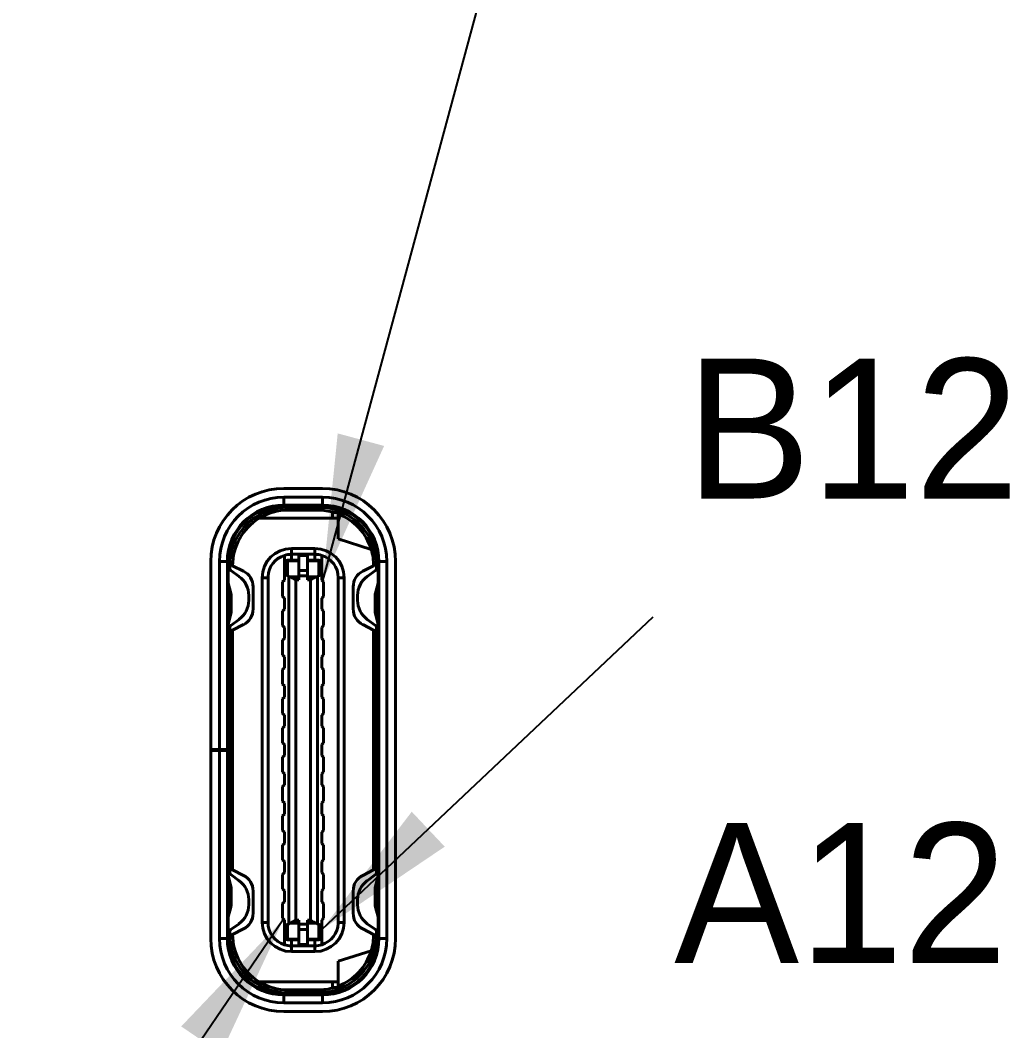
# Model space of a CAD drawing. Header units: millimetres. Extents: x 15 to 205, y 5 to 292.
# Drawn here: x 103.57 to 120.48, y 119.35 to 136.62 of the extents above; entities that cross this region are included whole.
import ezdxf

# ---------------------------------------------------------------- set-up
doc = ezdxf.new("R2010")
doc.units = ezdxf.units.MM
doc.layers.add('Annotations', color=7, linetype='Continuous')
doc.layers.add('Geometries', color=7, linetype='Continuous')
doc.dimstyles.new('ISO-25', dxfattribs={"dimtxt": 2.5, "dimasz": 2.5, "dimexe": 1.25, "dimexo": 0.625, "dimtad": 1, "dimtxsty": 'Standard', "dimcen": 2.5, "dimadec": 0, "dimazin": 0, "dimtfac": 1, "dimtmove": 0, "dimatfit": 3, "dimfxl": 1, "dimarcsym": 0})

msp = doc.modelspace()

# ---------------------------------------------------------------- linework, layer by layer
at = {"layer": 'Geometries', "linetype": 'Continuous', "lineweight": 40}
for p, q in [((108.737, 128.62), (108.077, 128.62)), ((108.077, 128.47), (108.737, 128.47)), ((108.077, 128.335), (108.077, 128.47)), ((108.077, 128.335), (108.077, 128.32)), ((108.077, 128.335), (108.737, 128.335)), ((108.077, 128.32), (108.257, 128.32)), ((108.257, 128.32), (108.557, 128.32)), ((108.257, 128.3), (108.257, 128.32)), ((108.557, 128.32), (108.557, 128.3)), ((108.557, 128.32), (108.737, 128.32)), ((108.737, 128.335), (108.737, 128.47)), ((108.737, 128.32), (108.737, 128.335)), ((108.257, 128.3), (108.152, 128.3)), ((108.152, 128.25), (108.152, 128.3)), ((108.662, 128.25), (108.152, 128.25)), ((108.557, 128.3), (108.257, 128.3)), ((108.662, 128.3), (108.557, 128.3)), ((108.662, 128.25), (108.662, 128.3)), ((108.907, 128.21), (108.935, 128.21)), ((108.907, 128.11), (108.907, 128.21)), ((108.935, 128.21), (109.007, 128.21)), ((109.007, 128.185), (109.007, 128.21)), ((109.007, 128.11), (109.007, 128.185)), ((107.656, 128.11), (107.566, 128.11)), ((108.907, 128.11), (107.656, 128.11)), ((109.007, 128.11), (108.907, 128.11)), ((109.007, 127.76), (109.007, 128.11)), ((109.007, 127.76), (109.57, 127.579)), ((108.087, 127.37), (108.087, 127.476)), ((108.607, 127.595), (108.207, 127.595)), ((108.207, 127.495), (108.207, 127.595)), ((108.332, 127.495), (108.207, 127.495)), ((108.207, 127.395), (108.207, 127.495)), ((108.332, 127.473), (108.332, 127.495)), ((108.332, 127.495), (108.482, 127.495)), ((108.332, 127.473), (108.332, 127.395)), ((108.332, 127.473), (108.482, 127.473)), ((108.482, 127.473), (108.482, 127.495)), ((108.607, 127.495), (108.482, 127.495)), ((108.482, 127.473), (108.482, 127.395)), ((108.607, 127.495), (108.607, 127.595)), ((108.607, 127.395), (108.607, 127.495)), ((108.727, 127.476), (108.727, 127.37)), ((109.628, 127.561), (109.57, 127.579)), ((106.827, 127.37), (106.827, 124.16)), ((106.977, 124.16), (106.977, 127.37)), ((107.113, 127.37), (106.977, 127.37)), ((107.127, 127.37), (107.113, 127.37)), ((107.113, 124.16), (107.113, 127.37)), ((107.127, 127.37), (107.127, 127.301)), ((107.127, 127.301), (107.127, 127)), ((107.152, 127.3), (107.137, 127.3)), ((107.137, 127.258), (107.137, 127.3)), ((107.152, 127.325), (107.202, 127.3)), ((107.152, 127.235), (107.152, 127.3)), ((107.202, 127.3), (107.386, 127.208)), ((108.087, 127.37), (108.087, 127.345)), ((108.087, 127.345), (108.087, 127.335)), ((108.087, 127.101), (108.087, 127.335)), ((108.137, 127.395), (108.137, 127.382)), ((108.137, 127.395), (108.207, 127.395)), ((108.137, 127.13), (108.137, 127.382)), ((108.137, 127.382), (108.332, 127.382)), ((108.207, 127.395), (108.332, 127.395)), ((108.332, 127.395), (108.332, 127.382)), ((108.332, 127.382), (108.332, 127.22)), ((108.482, 127.395), (108.607, 127.395)), ((108.482, 127.395), (108.482, 127.382)), ((108.482, 127.382), (108.482, 127.22)), ((108.482, 127.382), (108.677, 127.382)), ((108.607, 127.395), (108.677, 127.395)), ((108.677, 127.395), (108.677, 127.382)), ((108.677, 127.382), (108.677, 127.13)), ((108.727, 127.345), (108.727, 127.37)), ((108.727, 127.345), (108.727, 127.335)), ((108.727, 127.335), (108.727, 127.101)), ((109.428, 127.208), (109.612, 127.3)), ((109.612, 127.3), (109.662, 127.325)), ((109.677, 127.3), (109.662, 127.3)), ((109.662, 127.235), (109.662, 127.3)), ((109.677, 127.258), (109.677, 127.3)), ((109.687, 127.37), (109.702, 127.37)), ((109.687, 127.301), (109.687, 127.37)), ((109.687, 127), (109.687, 127.301)), ((109.702, 120.93), (109.702, 127.37)), ((109.702, 127.37), (109.837, 127.37)), ((109.837, 127.37), (109.837, 120.93)), ((109.987, 120.93), (109.987, 127.37)), ((107.311, 127.117), (107.169, 127.22)), ((108.137, 127.13), (108.162, 127.117)), ((108.162, 121.182), (108.162, 127.117)), ((108.189, 127.107), (108.332, 127.107)), ((108.332, 127.127), (108.332, 127.22)), ((108.332, 127.22), (108.482, 127.22)), ((108.332, 127.107), (108.332, 127.127)), ((108.332, 127.127), (108.482, 127.127)), ((108.332, 127.06), (108.332, 127.107)), ((108.482, 127.127), (108.482, 127.22)), ((108.482, 127.107), (108.482, 127.127)), ((108.482, 127.06), (108.482, 127.107)), ((108.482, 127.107), (108.625, 127.107)), ((108.652, 127.117), (108.677, 127.13)), ((108.652, 127.117), (108.652, 121.182)), ((109.503, 127.117), (109.646, 127.22)), ((107.127, 127), (107.127, 126.3)), ((107.127, 127), (107.169, 126.832)), ((107.552, 126.939), (107.552, 126.56)), ((107.707, 127.095), (107.707, 121.205)), ((107.807, 127.095), (107.707, 127.095)), ((107.807, 121.205), (107.807, 127.095)), ((108.057, 127.025), (108.087, 127.055)), ((108.057, 127.025), (108.057, 126.775)), ((108.087, 127.055), (108.087, 127.101)), ((108.282, 121.24), (108.282, 127.06)), ((108.282, 127.06), (108.332, 127.06)), ((108.482, 127.06), (108.532, 127.06)), ((108.532, 127.06), (108.532, 121.24)), ((108.727, 127.101), (108.727, 127.055)), ((108.757, 127.025), (108.727, 127.055)), ((108.757, 127.025), (108.757, 126.865)), ((109.007, 127.095), (109.107, 127.095)), ((109.007, 121.205), (109.007, 127.095)), ((109.107, 121.205), (109.107, 127.095)), ((109.262, 126.56), (109.262, 126.939)), ((109.687, 127), (109.645, 126.832)), ((109.687, 126.3), (109.687, 127)), ((107.177, 126.801), (107.169, 126.832)), ((107.177, 126.801), (107.177, 126.8)), ((107.177, 126.5), (107.177, 126.8)), ((107.477, 126.793), (107.477, 126.707)), ((108.087, 126.745), (108.057, 126.775)), ((108.727, 126.745), (108.757, 126.775)), ((108.757, 126.775), (108.757, 126.865)), ((109.337, 126.793), (109.337, 126.707)), ((109.638, 126.801), (109.637, 126.8)), ((109.637, 126.5), (109.637, 126.8)), ((109.645, 126.832), (109.638, 126.801)), ((108.087, 126.555), (108.087, 126.745)), ((108.727, 126.745), (108.727, 126.555)), ((107.127, 126.3), (107.177, 126.5)), ((108.057, 126.525), (108.087, 126.555)), ((108.057, 126.525), (108.057, 126.435)), ((108.057, 126.435), (108.057, 126.275)), ((108.757, 126.525), (108.727, 126.555)), ((108.757, 126.525), (108.757, 126.365)), ((109.687, 126.3), (109.637, 126.5)), ((107.127, 126.3), (107.127, 126.199)), ((107.152, 126.175), (107.152, 126.265)), ((107.311, 126.382), (107.169, 126.28)), ((107.386, 126.292), (107.202, 126.2)), ((108.087, 126.245), (108.057, 126.275)), ((108.087, 126.055), (108.087, 126.245)), ((108.727, 126.245), (108.757, 126.275)), ((108.727, 126.245), (108.727, 126.055)), ((108.757, 126.365), (108.757, 126.275)), ((109.612, 126.2), (109.428, 126.292)), ((109.503, 126.382), (109.646, 126.28)), ((109.662, 126.175), (109.662, 126.265)), ((109.687, 126.199), (109.687, 126.3)), ((107.127, 126.199), (107.127, 125.905)), ((107.202, 126.2), (107.152, 126.175)), ((107.152, 126.175), (107.152, 125.835)), ((107.202, 126.2), (107.202, 122.1)), ((109.612, 122.1), (109.612, 126.2)), ((109.612, 126.2), (109.662, 126.175)), ((109.662, 125.835), (109.662, 126.175)), ((109.687, 125.905), (109.687, 126.199)), ((107.127, 125.905), (107.127, 125.278)), ((108.057, 126.025), (108.087, 126.055)), ((108.057, 126.025), (108.057, 125.775)), ((108.757, 126.025), (108.727, 126.055)), ((108.757, 126.025), (108.757, 125.865)), ((109.687, 125.278), (109.687, 125.905)), ((107.152, 125.835), (107.141, 125.855)), ((107.152, 125.835), (107.152, 125.235)), ((108.087, 125.745), (108.057, 125.775)), ((108.087, 125.555), (108.087, 125.745)), ((108.727, 125.745), (108.757, 125.775)), ((108.727, 125.745), (108.727, 125.555)), ((108.757, 125.865), (108.757, 125.775)), ((109.662, 125.835), (109.674, 125.855)), ((109.662, 125.235), (109.662, 125.835)), ((108.057, 125.525), (108.087, 125.555)), ((108.757, 125.525), (108.727, 125.555)), ((108.057, 125.525), (108.057, 125.275)), ((108.757, 125.525), (108.757, 125.365)), ((107.127, 125.278), (107.152, 125.235)), ((107.127, 125.278), (107.127, 124.16)), ((107.152, 125.235), (107.152, 123.065)), ((108.087, 125.245), (108.057, 125.275)), ((108.087, 125.055), (108.087, 125.245)), ((108.727, 125.245), (108.757, 125.275)), ((108.727, 125.245), (108.727, 125.055)), ((108.757, 125.365), (108.757, 125.275)), ((109.687, 125.278), (109.662, 125.235)), ((109.662, 123.065), (109.662, 125.235)), ((109.687, 123.022), (109.687, 125.278)), ((108.057, 125.025), (108.087, 125.055)), ((108.757, 125.025), (108.727, 125.055)), ((108.057, 125.025), (108.057, 124.775)), ((108.757, 125.025), (108.757, 124.865)), ((108.757, 124.865), (108.757, 124.775)), ((108.087, 124.745), (108.057, 124.775)), ((108.087, 124.555), (108.087, 124.745)), ((108.727, 124.745), (108.757, 124.775)), ((108.727, 124.745), (108.727, 124.555)), ((108.057, 124.525), (108.087, 124.555)), ((108.057, 124.525), (108.057, 124.275)), ((108.757, 124.525), (108.727, 124.555)), ((108.757, 124.525), (108.757, 124.365)), ((108.757, 124.365), (108.757, 124.275)), ((108.087, 124.245), (108.057, 124.275)), ((108.087, 124.055), (108.087, 124.245)), ((108.727, 124.245), (108.757, 124.275)), ((108.727, 124.245), (108.727, 124.055)), ((106.827, 124.16), (106.827, 124.14)), ((106.827, 124.16), (106.977, 124.16)), ((106.827, 124.14), (106.977, 124.14)), ((106.827, 120.93), (106.827, 124.14)), ((106.977, 124.16), (107.113, 124.16)), ((107.113, 124.14), (106.977, 124.14)), ((106.977, 124.14), (106.977, 120.93)), ((107.113, 124.16), (107.127, 124.16)), ((107.113, 124.14), (107.127, 124.14)), ((107.113, 124.14), (107.113, 120.93)), ((107.127, 124.16), (107.127, 124.14)), ((107.127, 123.022), (107.127, 124.14)), ((108.057, 124.025), (108.087, 124.055)), ((108.057, 123.775), (108.057, 124.025)), ((108.757, 124.025), (108.727, 124.055)), ((108.757, 124.025), (108.757, 123.865)), ((108.757, 123.865), (108.757, 123.775)), ((108.087, 123.745), (108.057, 123.775)), ((108.087, 123.555), (108.087, 123.745)), ((108.727, 123.745), (108.757, 123.775)), ((108.727, 123.745), (108.727, 123.555)), ((108.057, 123.525), (108.087, 123.555)), ((108.057, 123.435), (108.057, 123.525)), ((108.757, 123.525), (108.727, 123.555)), ((108.757, 123.525), (108.757, 123.365)), ((108.057, 123.275), (108.057, 123.435)), ((108.757, 123.275), (108.757, 123.365)), ((108.087, 123.245), (108.057, 123.275)), ((108.087, 123.055), (108.087, 123.245)), ((108.727, 123.245), (108.757, 123.275)), ((108.727, 123.245), (108.727, 123.055)), ((107.127, 123.022), (107.152, 123.065)), ((107.127, 122.395), (107.127, 123.022)), ((107.152, 123.065), (107.152, 122.465)), ((108.057, 123.025), (108.087, 123.055)), ((108.057, 122.775), (108.057, 123.025)), ((108.757, 123.025), (108.727, 123.055)), ((108.757, 123.025), (108.757, 122.865)), ((109.687, 123.022), (109.662, 123.065)), ((109.662, 122.465), (109.662, 123.065)), ((109.687, 122.395), (109.687, 123.022)), ((108.757, 122.865), (108.757, 122.775)), ((108.057, 122.775), (108.087, 122.745)), ((108.087, 122.555), (108.087, 122.745)), ((108.727, 122.745), (108.757, 122.775)), ((108.727, 122.745), (108.727, 122.555)), ((107.152, 122.465), (107.141, 122.445)), ((107.152, 122.465), (107.152, 122.125)), ((108.057, 122.525), (108.087, 122.555)), ((108.057, 122.525), (108.057, 122.435)), ((108.757, 122.525), (108.727, 122.555)), ((108.757, 122.525), (108.757, 122.365)), ((109.662, 122.465), (109.674, 122.445)), ((109.662, 122.125), (109.662, 122.465)), ((107.127, 122.101), (107.127, 122.395)), ((108.057, 122.275), (108.057, 122.435)), ((108.057, 122.275), (108.087, 122.245)), ((108.727, 122.245), (108.757, 122.275)), ((108.757, 122.365), (108.757, 122.275)), ((109.687, 122.101), (109.687, 122.395)), ((107.127, 122), (107.127, 122.101)), ((107.152, 122.125), (107.152, 122.035)), ((107.202, 122.1), (107.152, 122.125)), ((107.202, 122.1), (107.386, 122.008)), ((108.087, 122.055), (108.087, 122.245)), ((108.727, 122.245), (108.727, 122.055)), ((109.612, 122.1), (109.428, 122.008)), ((109.612, 122.1), (109.662, 122.125)), ((109.662, 122.035), (109.662, 122.125)), ((109.687, 122), (109.687, 122.101)), ((107.127, 122), (107.177, 121.8)), ((107.127, 121.3), (107.127, 122)), ((107.311, 121.917), (107.169, 122.02)), ((108.057, 122.025), (108.087, 122.055)), ((108.057, 121.775), (108.057, 122.025)), ((108.757, 122.025), (108.727, 122.055)), ((108.757, 121.865), (108.757, 122.025)), ((109.503, 121.917), (109.646, 122.02)), ((109.687, 122), (109.637, 121.8)), ((109.687, 121.3), (109.687, 122)), ((107.177, 121.8), (107.177, 121.5)), ((108.087, 121.745), (108.057, 121.775)), ((108.727, 121.745), (108.757, 121.775)), ((108.757, 121.775), (108.757, 121.865)), ((109.637, 121.8), (109.637, 121.5)), ((107.477, 121.507), (107.477, 121.593)), ((107.552, 121.739), (107.552, 121.36)), ((108.087, 121.555), (108.087, 121.745)), ((108.727, 121.745), (108.727, 121.555)), ((109.262, 121.36), (109.262, 121.739)), ((109.337, 121.507), (109.337, 121.593)), ((107.127, 121.3), (107.169, 121.467)), ((107.169, 121.467), (107.177, 121.498)), ((107.177, 121.498), (107.177, 121.5)), ((108.087, 121.555), (108.057, 121.525)), ((108.057, 121.275), (108.057, 121.525)), ((108.757, 121.525), (108.727, 121.555)), ((108.757, 121.275), (108.757, 121.525)), ((109.638, 121.498), (109.637, 121.5)), ((109.638, 121.498), (109.645, 121.467)), ((109.687, 121.3), (109.645, 121.467)), ((107.127, 120.999), (107.127, 121.3)), ((108.057, 121.275), (108.087, 121.245)), ((108.087, 121.205), (108.087, 121.245)), ((108.282, 121.24), (108.332, 121.24)), ((108.332, 121.24), (108.332, 121.193)), ((108.482, 121.24), (108.532, 121.24)), ((108.482, 121.24), (108.482, 121.193)), ((108.727, 121.245), (108.757, 121.275)), ((108.727, 121.245), (108.727, 121.198)), ((109.687, 120.999), (109.687, 121.3)), ((107.152, 121), (107.152, 121.065)), ((107.311, 121.182), (107.169, 121.08)), ((107.386, 121.092), (107.202, 121)), ((107.807, 121.205), (107.707, 121.205)), ((108.087, 121.198), (108.087, 121.205)), ((108.087, 121.198), (108.087, 120.964)), ((108.137, 121.17), (108.162, 121.182)), ((108.137, 121.17), (108.137, 120.918)), ((108.189, 121.193), (108.332, 121.193)), ((108.332, 121.193), (108.332, 121.173)), ((108.332, 121.173), (108.332, 121.08)), ((108.332, 121.173), (108.482, 121.173)), ((108.332, 121.08), (108.482, 121.08)), ((108.332, 120.918), (108.332, 121.08)), ((108.482, 121.193), (108.482, 121.173)), ((108.482, 121.193), (108.625, 121.193)), ((108.482, 121.173), (108.482, 121.08)), ((108.482, 120.918), (108.482, 121.08)), ((108.652, 121.182), (108.677, 121.17)), ((108.677, 120.918), (108.677, 121.17)), ((108.727, 120.964), (108.727, 121.198)), ((109.107, 121.205), (109.007, 121.205)), ((109.612, 121), (109.428, 121.092)), ((109.503, 121.182), (109.646, 121.08)), ((109.662, 121), (109.662, 121.065)), ((107.113, 120.93), (106.977, 120.93)), ((107.127, 120.93), (107.113, 120.93)), ((107.127, 120.93), (107.127, 120.999)), ((107.137, 121), (107.137, 121.042)), ((107.137, 121), (107.152, 121)), ((107.152, 120.975), (107.202, 121)), ((108.087, 120.955), (108.087, 120.964)), ((108.087, 120.93), (108.087, 120.955)), ((108.087, 120.823), (108.087, 120.93)), ((108.137, 120.905), (108.137, 120.918)), ((108.137, 120.918), (108.332, 120.918)), ((108.137, 120.905), (108.207, 120.905)), ((108.207, 120.905), (108.207, 120.805)), ((108.207, 120.905), (108.332, 120.905)), ((108.332, 120.905), (108.332, 120.918)), ((108.332, 120.826), (108.332, 120.905)), ((108.482, 120.905), (108.482, 120.918)), ((108.482, 120.918), (108.677, 120.918)), ((108.482, 120.905), (108.607, 120.905)), ((108.482, 120.826), (108.482, 120.905)), ((108.607, 120.905), (108.677, 120.905)), ((108.607, 120.905), (108.607, 120.805)), ((108.677, 120.905), (108.677, 120.918)), ((108.727, 120.955), (108.727, 120.964)), ((108.727, 120.955), (108.727, 120.93)), ((108.727, 120.93), (108.727, 120.823)), ((109.662, 120.975), (109.612, 121)), ((109.662, 121), (109.677, 121)), ((109.677, 121), (109.677, 121.042)), ((109.687, 120.93), (109.687, 120.999)), ((109.687, 120.93), (109.702, 120.93)), ((109.702, 120.93), (109.837, 120.93)), ((108.207, 120.805), (108.207, 120.705)), ((108.207, 120.805), (108.332, 120.805)), ((108.332, 120.826), (108.332, 120.805)), ((108.332, 120.826), (108.482, 120.826)), ((108.332, 120.805), (108.482, 120.805)), ((108.482, 120.826), (108.482, 120.805)), ((108.482, 120.805), (108.607, 120.805)), ((108.607, 120.805), (108.607, 120.705)), ((109.57, 120.721), (109.007, 120.54)), ((109.57, 120.721), (109.628, 120.739)), ((108.607, 120.705), (108.207, 120.705)), ((109.007, 120.19), (109.007, 120.54)), ((107.566, 120.19), (107.656, 120.19)), ((108.907, 120.19), (107.656, 120.19)), ((108.152, 120.05), (108.662, 120.05)), ((108.152, 120.05), (108.152, 120)), ((108.662, 120.05), (108.662, 120)), ((108.907, 120.09), (108.907, 120.19)), ((109.007, 120.19), (108.907, 120.19)), ((108.907, 120.09), (108.935, 120.09)), ((108.935, 120.09), (109.007, 120.09)), ((109.007, 120.115), (109.007, 120.19)), ((109.007, 120.09), (109.007, 120.115)), ((108.077, 119.965), (108.077, 119.98)), ((108.077, 119.98), (108.257, 119.98)), ((108.077, 119.965), (108.737, 119.965)), ((108.077, 119.965), (108.077, 119.83)), ((108.152, 120), (108.257, 120)), ((108.257, 120), (108.257, 119.98)), ((108.557, 120), (108.257, 120)), ((108.257, 119.98), (108.557, 119.98)), ((108.557, 119.98), (108.557, 120)), ((108.557, 120), (108.662, 120)), ((108.557, 119.98), (108.737, 119.98)), ((108.737, 119.98), (108.737, 119.965)), ((108.737, 119.965), (108.737, 119.83)), ((108.077, 119.83), (108.737, 119.83)), ((108.737, 119.68), (108.077, 119.68))]:
    msp.add_line(p, q, dxfattribs=at)
at = {"layer": 'Geometries', "linetype": 'Continuous', "lineweight": 40, "flags": 128}
for points in [[(107.807, 127.095), (107.807, 127.108), (107.808, 127.115)], [(108.137, 127.13), (108.133, 127.132), (108.128, 127.134), (108.123, 127.135), (108.119, 127.135), (108.115, 127.135), (108.112, 127.135), (108.108, 127.134), (108.105, 127.133), (108.102, 127.132), (108.099, 127.13), (108.097, 127.129), (108.095, 127.127), (108.094, 127.124), (108.092, 127.122), (108.091, 127.119), (108.09, 127.117), (108.089, 127.114), (108.088, 127.111), (108.087, 127.106), (108.087, 127.101)], [(108.189, 127.107), (108.182, 127.109), (108.175, 127.112), (108.168, 127.115), (108.162, 127.117)], [(108.282, 127.06), (108.28, 127.061), (108.273, 127.065), (108.265, 127.07), (108.256, 127.075), (108.248, 127.08), (108.239, 127.085), (108.231, 127.089), (108.222, 127.093), (108.215, 127.097), (108.209, 127.1), (108.202, 127.103), (108.195, 127.105), (108.189, 127.107)], [(108.625, 127.107), (108.619, 127.105), (108.612, 127.103), (108.606, 127.1), (108.599, 127.097), (108.592, 127.093), (108.584, 127.089), (108.575, 127.085), (108.567, 127.08), (108.558, 127.075), (108.55, 127.07), (108.541, 127.065), (108.534, 127.061), (108.532, 127.06)], [(108.652, 127.117), (108.646, 127.115), (108.64, 127.112), (108.633, 127.109), (108.625, 127.107)], [(108.727, 127.101), (108.727, 127.106), (108.726, 127.111), (108.726, 127.114), (108.725, 127.117), (108.724, 127.119), (108.722, 127.122), (108.721, 127.124), (108.719, 127.127), (108.717, 127.129), (108.715, 127.13), (108.713, 127.132), (108.709, 127.133), (108.706, 127.134), (108.703, 127.135), (108.699, 127.135), (108.696, 127.135), (108.691, 127.135), (108.686, 127.134), (108.682, 127.132), (108.677, 127.13)], [(108.189, 121.193), (108.195, 121.195), (108.202, 121.197), (108.209, 121.2), (108.215, 121.203), (108.222, 121.206), (108.231, 121.211), (108.239, 121.215), (108.248, 121.22), (108.256, 121.225), (108.265, 121.23), (108.273, 121.234), (108.28, 121.238), (108.282, 121.24)], [(108.532, 121.24), (108.534, 121.238), (108.544, 121.233), (108.553, 121.228), (108.562, 121.222), (108.571, 121.217), (108.581, 121.212), (108.59, 121.208), (108.596, 121.204), (108.603, 121.201), (108.609, 121.199), (108.616, 121.196), (108.622, 121.194), (108.625, 121.193)], [(108.087, 121.198), (108.087, 121.194), (108.088, 121.189), (108.089, 121.186), (108.09, 121.183), (108.091, 121.18), (108.092, 121.178), (108.094, 121.175), (108.095, 121.173), (108.097, 121.171), (108.099, 121.169), (108.102, 121.168), (108.105, 121.166), (108.108, 121.165), (108.112, 121.165), (108.115, 121.164), (108.119, 121.164), (108.123, 121.165), (108.128, 121.166), (108.133, 121.168), (108.137, 121.17)], [(108.189, 121.193), (108.182, 121.19), (108.175, 121.188), (108.168, 121.185), (108.162, 121.182)], [(108.652, 121.182), (108.646, 121.185), (108.64, 121.188), (108.633, 121.19), (108.625, 121.193)], [(108.677, 121.17), (108.682, 121.168), (108.686, 121.166), (108.691, 121.165), (108.696, 121.164), (108.699, 121.164), (108.703, 121.165), (108.706, 121.165), (108.709, 121.166), (108.713, 121.168), (108.715, 121.169), (108.717, 121.171), (108.719, 121.173), (108.721, 121.175), (108.722, 121.178), (108.724, 121.18), (108.725, 121.183), (108.726, 121.186), (108.726, 121.189), (108.727, 121.194), (108.727, 121.198)], [(109.007, 121.185), (109.007, 121.192), (109.007, 121.205)]]:
    msp.add_lwpolyline(points, dxfattribs=at)
at = {"layer": 'Geometries', "linetype": 'Continuous', "lineweight": 40}
for centre, radius, start, end in [((108.077, 127.37), 1.25, 90, 180), ((108.737, 127.37), 1.25, 0, 90), ((108.077, 127.37), 1.1, 90, 180), ((108.077, 127.37), 0.965, 90, 180), ((108.077, 127.37), 0.95, 90, 180), ((108.737, 127.37), 1.1, 0, 90), ((108.737, 127.37), 0.965, 0, 90), ((108.737, 127.37), 0.95, 0, 90), ((108.152, 127.3), 1, 90, 125.9041), ((108.152, 127.3), 0.95, 90, 121.5009), ((108.662, 127.3), 1, 15.125, 90), ((108.662, 127.3), 0.95, 73.3144, 90), ((108.662, 127.3), 0.95, 17.0996, 68.7057), ((108.152, 127.3), 1, 125.9041, 178.5763), ((108.152, 127.3), 0.95, 121.5009, 180), ((108.207, 127.095), 0.5, 90, 180), ((108.207, 127.095), 0.4, 107.4576, 177.136), ((108.207, 127.095), 0.4, 90, 107.4576), ((108.607, 127.095), 0.5, 0, 90), ((108.607, 127.095), 0.4, 72.5424, 90), ((108.607, 127.095), 0.4, 0, 72.5424), ((108.662, 127.3), 0.95, 0, 17.0996), ((108.662, 127.3), 1, 1.4237, 15.125), ((107.227, 127.301), 0.1, 180, 205.8419), ((108.152, 127.3), 1, 178.5763, 180), ((108.207, 127.095), 0.3, 111.6974, 113.5782), ((108.137, 127.345), 0.05, 144.9076, 180), ((108.137, 127.345), 0.05, 90, 144.9076), ((108.677, 127.345), 0.05, 35.0924, 90), ((108.607, 127.095), 0.3, 66.4218, 68.3026), ((108.677, 127.345), 0.05, 0, 35.0924), ((108.662, 127.3), 1, 0, 1.4237), ((109.587, 127.301), 0.1, 334.1581, 0), ((107.227, 127.301), 0.1, 205.8419, 221.4096), ((107.227, 127.301), 0.1, 221.4096, 234.2266), ((107.077, 126.793), 0.4, 0, 54.2266), ((107.252, 126.939), 0.3, 0, 63.4349), ((109.562, 126.939), 0.3, 116.5651, 180), ((109.737, 126.793), 0.4, 125.7734, 180), ((109.587, 127.301), 0.1, 305.7734, 318.5904), ((109.587, 127.301), 0.1, 318.5904, 334.1581), ((107.077, 126.793), 0.1, 4.8208, 23.2517), ((109.737, 126.793), 0.1, 156.7483, 175.1792), ((107.077, 126.707), 0.4, 305.7734, 0), ((109.737, 126.707), 0.4, 180, 234.2266), ((107.252, 126.56), 0.3, 296.5651, 0), ((109.562, 126.56), 0.3, 180, 243.4349), ((107.227, 126.199), 0.1, 138.5904, 180), ((107.227, 126.199), 0.1, 125.7734, 138.5904), ((109.587, 126.199), 0.1, 41.4096, 54.2266), ((109.587, 126.199), 0.1, 0, 41.4096), ((107.227, 125.905), 0.1, 180, 210), ((109.587, 125.905), 0.1, 330, 0), ((107.227, 122.395), 0.1, 150, 180), ((109.587, 122.395), 0.1, 0, 30), ((107.227, 122.101), 0.1, 180, 221.4096), ((109.587, 122.101), 0.1, 318.5904, 0), ((107.227, 122.101), 0.1, 221.4096, 234.2266), ((107.252, 121.739), 0.3, 0, 63.4349), ((109.562, 121.739), 0.3, 116.5651, 180), ((109.587, 122.101), 0.1, 305.7734, 318.5904), ((107.077, 121.593), 0.4, 0, 54.2266), ((109.737, 121.593), 0.4, 125.7734, 180), ((107.077, 121.507), 0.1, 336.7483, 355.1792), ((107.077, 121.507), 0.4, 305.7734, 0), ((109.737, 121.507), 0.4, 180, 234.2266), ((109.737, 121.507), 0.1, 184.8208, 203.2517), ((107.252, 121.36), 0.3, 296.5651, 0), ((109.562, 121.36), 0.3, 180, 243.4349), ((107.227, 120.999), 0.1, 138.5904, 154.1581), ((107.227, 120.999), 0.1, 125.7734, 138.5904), ((108.207, 121.205), 0.5, 180, 270), ((108.207, 121.205), 0.4, 180, 252.5424), ((108.607, 121.205), 0.5, 270, 0), ((108.607, 121.205), 0.4, 287.4576, 357.136), ((109.587, 120.999), 0.1, 41.4096, 54.2266), ((109.587, 120.999), 0.1, 25.8419, 41.4096), ((108.077, 120.93), 1.25, 180, 270), ((108.077, 120.93), 1.1, 180, 270), ((108.077, 120.93), 0.965, 180, 270), ((107.227, 120.999), 0.1, 154.1581, 180), ((108.077, 120.93), 0.95, 180, 270), ((108.152, 121), 1, 180, 181.4237), ((108.152, 121), 1, 181.4237, 234.0959), ((108.152, 121), 0.95, 180, 238.4991), ((108.137, 120.955), 0.05, 180, 215.0924), ((108.207, 121.205), 0.3, 246.4218, 248.3026), ((108.137, 120.955), 0.05, 215.0924, 270), ((108.677, 120.955), 0.05, 270, 324.9076), ((108.677, 120.955), 0.05, 324.9076, 0), ((108.607, 121.205), 0.3, 291.6974, 293.5782), ((108.737, 120.93), 0.95, 270, 0), ((108.737, 120.93), 1.1, 270, 0), ((108.737, 120.93), 0.965, 270, 0), ((108.737, 120.93), 1.25, 270, 0), ((108.662, 121), 0.95, 342.9004, 0), ((108.662, 121), 1, 344.875, 358.5763), ((108.662, 121), 1, 358.5763, 0), ((109.587, 120.999), 0.1, 0, 25.8419), ((108.207, 121.205), 0.4, 252.5424, 270), ((108.607, 121.205), 0.4, 270, 287.4576), ((108.662, 121), 1, 270, 344.875), ((108.662, 121), 0.95, 291.2943, 342.9004), ((108.152, 121), 1, 234.0959, 270), ((108.152, 121), 0.95, 238.4991, 270), ((108.662, 121), 0.95, 270, 286.6856)]:
    msp.add_arc(centre, radius, start, end, dxfattribs=at)
for centre, major_axis, start_param, end_param in [((108.137, 127.335), (-0.05, 0), 4.712389, 6.283185), ((108.677, 127.335), (0.05, 0), 0, 1.570796), ((108.137, 120.964), (-0.05, 0), 0, 1.570796), ((108.677, 120.964), (0.05, 0), 4.712389, 6.283185)]:
    msp.add_ellipse(centre, major_axis=major_axis, ratio=0.936329, start_param=start_param, end_param=end_param, dxfattribs=at)

# ---------------------------------------------------------------- texts
at = {"layer": 'Annotations', "linetype": 'Continuous', "lineweight": 15, "char_height": 1.79438, "width": 84.66672, "attachment_point": 4}
for s, insert in [('{\\fSF-Mono-Regular-Extended.ttf|b0|i0|c0|p0;\\H1.333333x;B12}', (114.952, 129.644)), ('{\\fSF-Mono-Regular-Extended.ttf|b0|i0|c0|p0;\\H1.333333x;A12}', (114.749, 121.706))]:
    msp.add_mtext(s, dxfattribs=dict(at, insert=insert))

# ---------------------------------------------------------------- leaders
at = {"layer": 'Annotations', "linetype": 'Continuous', "lineweight": 15}
for points in [[(108.742, 127.04), (115.935, 153.635)], [(108.727, 121.081), (114.388, 126.424)], [(108.072, 121.26), (99.535, 108.749)]]:
    msp.add_leader(points, dimstyle='ISO-25', dxfattribs=at)

doc.saveas('drawing.dxf')
